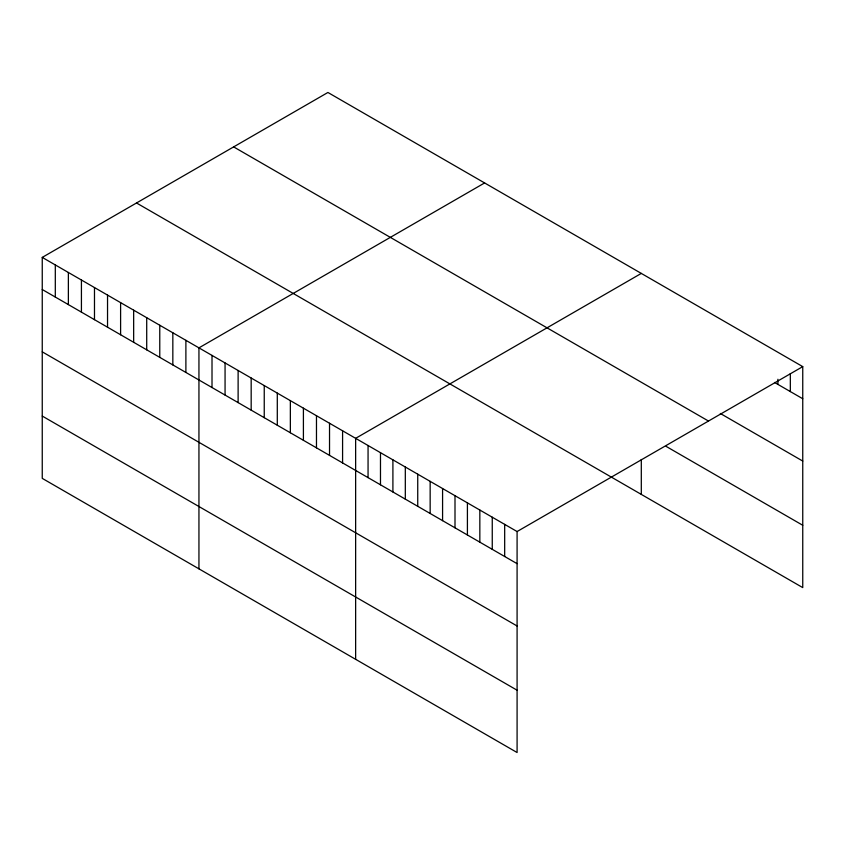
<?xml version="1.0" encoding="UTF-8"?>
<svg xmlns="http://www.w3.org/2000/svg" width="845" height="845" viewBox="0 0 845 845"><rect width="100%" height="100%" fill="white"/><g stroke="black" fill="none" stroke-linecap="round" stroke-linejoin="round"><path stroke-width="1.27" d="M42.25 257.398L517.087 531.547L517.087 752.525L42.25 478.376L42.25 257.398L327.913 92.475L802.75 366.624L802.75 587.602L136.52 202.98M484.607 182.942L198.945 347.865L198.945 568.843M641.302 273.41L355.639 438.333L355.639 659.311M517.087 531.547L802.75 366.624M774.527 382.447L802.75 398.745M720.331 413.48L802.75 461.064M233.642 146.903L708.48 421.042M666.145 446.403L802.75 525.273M42.25 289.518L517.087 563.668M42.25 351.847L517.087 625.987M42.25 416.057L517.087 690.207M790.328 373.585L790.328 391.573M777.907 379.268L777.907 384.401M641.302 459.49L641.302 494.388M504.676 524.375L504.676 556.496M492.255 517.203L492.255 549.324M479.833 510.031L479.833 542.152M467.412 502.87L467.412 534.991M455.001 495.698L455.001 527.819M442.579 488.526L442.579 520.647M430.158 481.354L430.158 513.475M417.736 474.182L417.736 506.303M405.315 467.021L405.315 499.141M392.904 459.849L392.904 491.97M380.482 452.677L380.482 484.798M368.061 445.505L368.061 477.626M342.584 430.802L342.584 462.923M329.529 423.26L329.529 455.381M316.474 415.719L316.474 447.839M303.408 408.177L303.408 440.298M290.353 400.646L290.353 432.767M277.297 393.105L277.297 425.225M264.242 385.563L264.242 417.683M251.176 378.021L251.176 410.142M238.121 370.48L238.121 402.611M225.066 362.949L225.066 395.069M212.01 355.407L212.01 387.528M185.889 340.324L185.889 372.455M172.834 332.793L172.834 364.913M159.768 325.251L159.768 357.372M146.713 317.709L146.713 349.83M133.658 310.168L133.658 342.299M120.603 302.637L120.603 334.757M107.537 295.095L107.537 327.216M94.482 287.553L94.482 319.674M81.426 280.012L81.426 312.132M68.371 272.481L68.371 304.601M55.305 264.939L55.305 297.06"/></g></svg>
